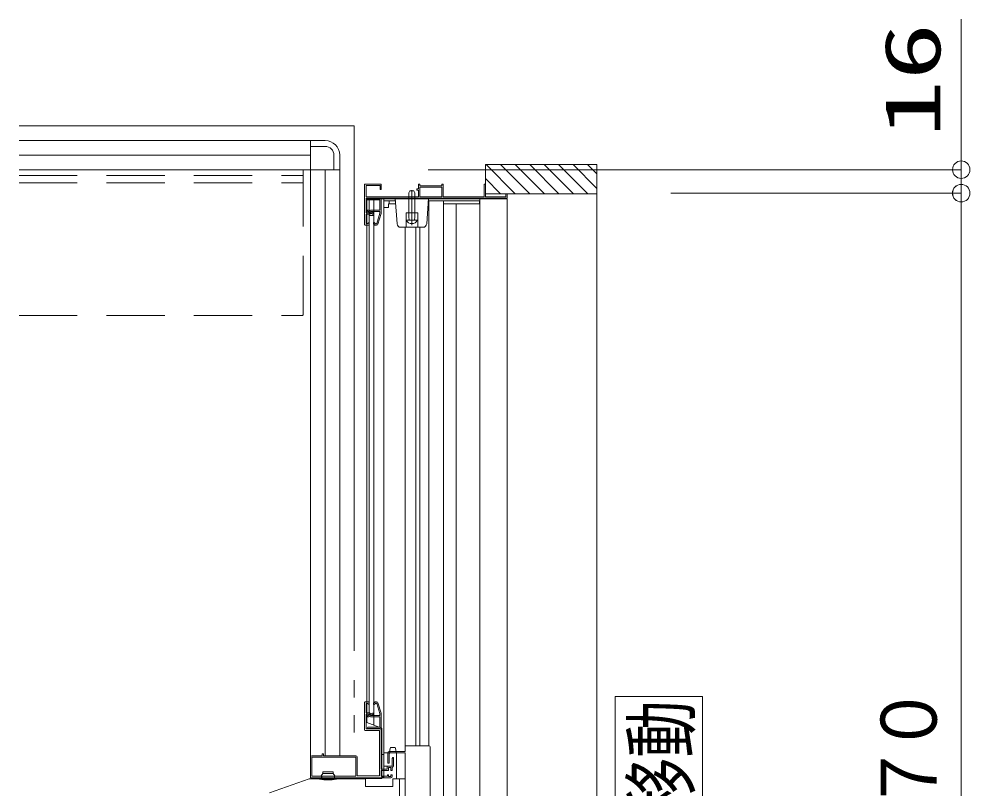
# Model space of a CAD drawing. Units: millimetres on the paper. Extents: x -305 to 305, y -152 to 152.
# Drawn here: x -8.43 to 24.19, y 81.34 to 107.74 of the extents above; entities that cross this region are included whole.
import ezdxf
from ezdxf.enums import TextEntityAlignment as Align

# ---------------------------------------------------------------- set-up
doc = ezdxf.new("R2010")
doc.units = ezdxf.units.MM
doc.linetypes.add('DASHED2', pattern=[3, 2, -1])
doc.linetypes.add('LONG_DOUBLE_CHAIN', pattern=[21.8, 18, -1, 0.6, -0.6, 0.6, -1])
doc.layers.add('0-0_0', color=7, linetype='Continuous', lineweight=9)
doc.layers.add('0-1_VIEW0001', color=7, linetype='Continuous', lineweight=9)
doc.styles.add('ＭＳ ゴシック', font='')
doc.styles.get('ＭＳ ゴシック').set_extended_font_data('MS Gothic')

# ---------------------------------------------------------------- blocks, each defined once
blk = doc.blocks.new('_ORIGIN')
at = {"layer": '0-0_0'}
blk.add_line((0, 0), (-1, 0), dxfattribs=at)
blk.add_circle((0, 0), 0.5, dxfattribs=at)

msp = doc.modelspace()

# ---------------------------------------------------------------- linework, layer by layer
at = {"layer": '0-1_VIEW0001', "linetype": 'LONG_DOUBLE_CHAIN'}
for p, q in [((-8.434, 104.074), (3.066, 104.074)), ((3.066, 104.074), (3.066, 82.474))]:
    msp.add_line(p, q, dxfattribs=at)
at = {"layer": '0-1_VIEW0001'}
for p, q in [((23.887, 103.174), (23.887, 103.774)), ((-8.434, 103.574), (1.566, 103.574)), ((1.566, 103.574), (-8.434, 103.574)), ((1.566, 103.574), (1.566, 103.174)), ((1.566, 103.574), (2.066, 103.574)), ((1.566, 82.424), (1.566, 103.574)), ((2.066, 103.374), (1.566, 103.374)), ((1.566, 103.074), (-8.434, 103.074)), ((2.366, 102.574), (2.366, 103.074)), ((2.566, 102.574), (2.566, 103.074)), ((2.566, 102.574), (-8.434, 102.574)), ((2.066, 82.474), (2.066, 102.574)), ((2.166, 102.574), (2.566, 102.574)), ((2.566, 102.574), (2.566, 82.474)), ((2.566, 82.474), (2.566, 102.574)), ((11.386, 102.749), (7.566, 102.749)), ((7.566, 101.649), (7.566, 102.749)), ((8.586, 101.749), (7.586, 102.749)), ((9.086, 101.749), (8.086, 102.749)), ((9.586, 101.749), (8.586, 102.749)), ((10.086, 101.749), (9.086, 102.749)), ((10.581, 101.749), (9.581, 102.749)), ((11.076, 101.749), (10.076, 102.749)), ((11.386, 101.933), (10.571, 102.749)), ((11.386, 102.428), (11.066, 102.749)), ((11.386, 102.749), (11.386, 42.274)), ((23.887, 101.769), (23.887, 102.574)), ((8.086, 101.749), (7.566, 102.269)), ((3.416, 100.699), (3.416, 102.059)), ((3.431, 102.074), (3.991, 102.074)), ((3.976, 101.899), (3.966, 101.899)), ((3.991, 102.074), (3.991, 101.914)), ((4.941, 100.919), (4.941, 101.779)), ((5.041, 100.674), (5.041, 101.873)), ((5.106, 101.849), (5.141, 101.779)), ((5.141, 100.919), (5.141, 101.779)), ((5.311, 101.979), (6.071, 101.979)), ((5.311, 101.649), (5.311, 101.979)), ((6.071, 102.074), (6.116, 102.074)), ((6.071, 102.024), (6.071, 102.074)), ((6.071, 101.979), (6.071, 101.649)), ((6.116, 102.074), (6.116, 101.649)), ((3.496, 101.574), (8.316, 101.574)), ((3.496, 83.624), (3.496, 101.574)), ((3.531, 101.539), (3.946, 101.539)), ((3.946, 101.584), (3.564, 101.584)), ((3.576, 101.574), (3.576, 83.949)), ((3.736, 83.531), (3.736, 101.574)), ((3.946, 101.599), (3.946, 101.584)), ((3.946, 101.539), (3.946, 101.189)), ((3.976, 101.599), (3.956, 101.599)), ((4.076, 101.574), (4.076, 81.749)), ((4.473, 101.504), (4.076, 101.504)), ((4.261, 101.404), (4.261, 101.504)), ((4.466, 101.599), (4.532, 100.714)), ((5.311, 101.649), (6.071, 101.649)), ((5.616, 101.599), (5.55, 100.714)), ((7.346, 101.504), (5.611, 101.504)), ((5.621, 82.824), (5.621, 101.504)), ((6.131, 101.504), (6.131, 64.449)), ((7.376, 101.574), (7.376, 45.294)), ((11.386, 101.749), (7.566, 101.749)), ((8.281, 101.749), (8.301, 101.749)), ((8.316, 101.574), (8.316, 46.469)), ((13.926, 101.769), (23.886, 101.769)), ((13.926, 101.769), (23.887, 101.769)), ((3.501, 101.174), (3.501, 101.173)), ((3.508, 101.159), (3.582, 101.119)), ((3.545, 101.189), (3.516, 101.189)), ((3.586, 101.168), (3.552, 101.187)), ((3.618, 101.184), (3.604, 101.17)), ((3.615, 101.118), (3.636, 101.139)), ((3.626, 101.129), (3.643, 101.129)), ((3.946, 101.189), (3.628, 101.189)), ((4.076, 101.279), (4.236, 101.279)), ((4.236, 101.279), (4.236, 101.396)), ((4.242, 101.404), (4.481, 101.404)), ((6.561, 64.449), (6.561, 101.404)), ((23.886, 43.874), (23.886, 101.169)), ((23.887, 101.169), (23.887, 100.569)), ((3.576, 100.999), (3.736, 100.999)), ((3.585, 101.098), (3.609, 101.121)), ((3.601, 101.114), (3.605, 101.114)), ((3.63, 101.079), (3.604, 101.053)), ((3.693, 101.055), (3.648, 101.081)), ((3.668, 101.122), (3.704, 101.101)), ((3.716, 101.079), (3.716, 101.068)), ((5.241, 101.099), (4.841, 101.099)), ((4.841, 100.599), (4.841, 101.099)), ((5.221, 100.849), (4.861, 100.849)), ((4.941, 100.919), (4.948, 100.878)), ((5.141, 100.919), (5.134, 100.878)), ((5.241, 100.599), (5.241, 101.099)), ((3.576, 100.674), (3.441, 100.674)), ((3.471, 100.724), (3.526, 100.724)), ((3.551, 100.749), (3.576, 100.749)), ((3.576, 100.734), (3.576, 100.689)), ((3.726, 100.749), (3.726, 100.73)), ((3.73, 100.719), (3.771, 100.678)), ((3.743, 100.764), (3.741, 100.764)), ((3.79, 100.723), (3.754, 100.759)), ((3.782, 100.674), (3.829, 100.674)), ((3.822, 100.719), (3.801, 100.719)), ((5.425, 100.599), (4.657, 100.599)), ((4.816, 100.6), (4.816, 82.624)), ((5.173, 100.599), (5.173, 82.824)), ((5.313, 82.824), (5.313, 100.599)), ((15.013, 84.511), (12.013, 84.511)), ((12.013, 60.511), (12.013, 84.511)), ((15.013, 60.511), (15.013, 84.511)), ((3.416, 84.299), (3.416, 83.364)), ((3.561, 84.324), (3.441, 84.324)), ((3.471, 83.959), (3.471, 84.264)), ((3.481, 84.274), (3.526, 84.274)), ((3.551, 84.249), (3.561, 84.249)), ((3.576, 84.264), (3.576, 84.309)), ((3.726, 84.249), (3.726, 84.268)), ((3.73, 84.278), (3.771, 84.319)), ((3.743, 84.234), (3.741, 84.234)), ((3.79, 84.274), (3.754, 84.238)), ((3.782, 84.324), (3.829, 84.324)), ((3.822, 84.279), (3.801, 84.279)), ((3.943, 83.925), (3.836, 84.268)), ((3.877, 84.289), (3.986, 83.938)), ((3.471, 83.409), (3.471, 83.894)), ((3.593, 83.949), (3.481, 83.949)), ((3.481, 83.904), (3.575, 83.904)), ((3.508, 83.838), (3.582, 83.879)), ((3.585, 83.899), (3.608, 83.876)), ((3.601, 83.884), (3.605, 83.884)), ((3.63, 83.919), (3.604, 83.944)), ((3.615, 83.879), (3.636, 83.858)), ((3.626, 83.869), (3.642, 83.869)), ((3.647, 83.854), (3.931, 83.854)), ((3.693, 83.943), (3.648, 83.916)), ((3.667, 83.876), (3.703, 83.897)), ((3.716, 83.918), (3.716, 83.93)), ((3.946, 83.869), (3.946, 83.908)), ((3.991, 83.908), (3.991, 83.414)), ((3.496, 83.624), (4.016, 83.424)), ((3.501, 83.824), (3.501, 83.825)), ((3.545, 83.809), (3.516, 83.809)), ((3.586, 83.83), (3.552, 83.811)), ((3.618, 83.813), (3.604, 83.827)), ((3.931, 83.809), (3.628, 83.809)), ((3.946, 83.474), (3.946, 83.794)), ((3.441, 83.339), (3.931, 83.339)), ((3.976, 83.399), (3.481, 83.399)), ((3.531, 83.459), (3.931, 83.459)), ((3.93, 83.414), (3.564, 83.414)), ((3.931, 83.339), (3.931, 81.784)), ((3.976, 83.399), (3.956, 83.399)), ((3.991, 82.019), (3.991, 83.384)), ((4.016, 81.699), (4.016, 83.424)), ((1.966, 82.539), (1.966, 82.489)), ((1.996, 82.549), (1.976, 82.549)), ((2.006, 82.489), (2.006, 82.539)), ((4.816, 82.574), (4.076, 82.574)), ((4.215, 82.574), (4.215, 82.239)), ((4.816, 82.624), (4.265, 82.624)), ((4.265, 82.239), (4.265, 82.559)), ((4.288, 82.664), (4.283, 82.639)), ((4.283, 82.639), (4.283, 82.574)), ((4.303, 82.736), (4.288, 82.664)), ((4.479, 82.736), (4.473, 82.764)), ((4.493, 82.664), (4.479, 82.736)), ((4.498, 82.639), (4.493, 82.664)), ((4.498, 82.639), (4.498, 82.574)), ((4.516, 82.574), (4.516, 81.689)), ((5.626, 82.824), (4.816, 82.824)), ((4.816, 82.574), (4.816, 62.499)), ((5.666, 82.782), (5.666, 63.199)), ((1.566, 82.424), (1.566, 81.739)), ((1.611, 82.414), (1.611, 81.789)), ((1.611, 82.414), (1.611, 81.789)), ((1.951, 82.474), (1.616, 82.474)), ((3.106, 82.429), (1.626, 82.429)), ((3.106, 82.429), (1.626, 82.429)), ((3.116, 82.474), (2.021, 82.474)), ((3.121, 81.789), (3.121, 82.414)), ((3.121, 81.789), (3.121, 82.414)), ((3.166, 81.784), (3.166, 82.424)), ((4.016, 82.524), (4.076, 82.524)), ((4.23, 82.224), (4.25, 82.224)), ((4.366, 82.374), (4.366, 82.139)), ((4.388, 82.416), (4.368, 82.382)), ((4.416, 82.134), (4.416, 82.409)), ((1.991, 81.924), (1.991, 81.874)), ((2.341, 81.924), (1.991, 81.924)), ((2.341, 81.924), (2.341, 81.874)), ((4.181, 82.019), (3.991, 82.019)), ((4.076, 82.124), (4.226, 82.124)), ((4.191, 82.109), (4.191, 82.029)), ((4.351, 82.124), (4.206, 82.124)), ((4.241, 81.984), (4.241, 82.064)), ((4.251, 82.074), (4.306, 82.074)), ((4.316, 82.064), (4.316, 81.984)), ((4.331, 81.969), (4.351, 81.969)), ((4.366, 81.984), (4.366, 82.07)), ((1.515, 81.683), (0.164, 81.201)), ((3.454, 81.689), (1.548, 81.689)), ((1.581, 81.724), (4.316, 81.724)), ((1.626, 81.774), (3.106, 81.774)), ((1.626, 81.774), (3.106, 81.774)), ((1.866, 81.724), (1.866, 81.704)), ((1.991, 81.874), (1.931, 81.795)), ((1.948, 81.739), (1.948, 81.758)), ((1.991, 81.874), (2.341, 81.874)), ((2.341, 81.874), (2.4, 81.795)), ((2.383, 81.739), (2.383, 81.758)), ((2.466, 81.724), (2.466, 81.704)), ((3.931, 81.784), (3.166, 81.784)), ((3.454, 81.689), (3.454, 81.424)), ((3.991, 81.774), (4.191, 81.774)), ((4.016, 81.749), (4.076, 81.749)), ((4.201, 81.804), (4.201, 81.784)), ((4.226, 81.819), (4.216, 81.819)), ((4.241, 81.774), (4.241, 81.804)), ((4.306, 81.764), (4.251, 81.764)), ((4.316, 81.804), (4.316, 81.774)), ((4.351, 81.819), (4.331, 81.819)), ((4.366, 81.774), (4.366, 81.804)), ((4.391, 81.689), (4.816, 81.689))]:
    msp.add_line(p, q, dxfattribs=at)
at = {"layer": '0-1_VIEW0001', "color": 6, "linetype": 'DASHED2'}
for p, q in [((1.316, 97.624), (1.316, 102.574)), ((-8.434, 102.374), (1.316, 102.374)), ((-8.434, 102.124), (1.316, 102.124)), ((-8.434, 97.574), (1.316, 97.574))]:
    msp.add_line(p, q, dxfattribs=at)
at = {"layer": '0-1_VIEW0001', "color": 5}
msp.add_line((4.616, 45.495), (4.616, 81.689), dxfattribs=at)
at = {"layer": '0-1_VIEW0001'}
for points in [[(5.606, 102.574), (23.887, 102.574), (23.887, 107.741)], [(3.416, 102.059), (3.42, 102.069), (3.431, 102.074)], [(3.951, 101.914), (3.951, 102.029), (3.471, 102.029)], [(3.471, 102.029), (3.471, 101.649), (5.266, 101.649), (5.266, 101.874), (5.216, 101.874)], [(3.966, 101.899), (3.955, 101.903), (3.951, 101.914)], [(3.991, 101.914), (3.987, 101.903), (3.976, 101.899)], [(4.941, 101.779), (4.976, 101.849), (5.106, 101.849)], [(5.216, 101.874), (5.216, 101.919), (5.266, 101.919)], [(5.266, 101.919), (5.266, 102.074), (5.311, 102.074)], [(5.311, 102.074), (5.311, 102.024), (6.071, 102.024)], [(6.116, 101.649), (7.521, 101.649), (7.521, 102.074), (7.566, 102.074)], [(8.316, 101.749), (8.316, 101.599), (3.471, 101.599), (3.471, 101.094), (3.575, 101.094)], [(3.553, 101.589), (3.503, 101.581), (3.531, 101.539)], [(3.564, 101.584), (3.558, 101.585), (3.553, 101.589)], [(3.877, 100.709), (3.991, 101.074), (3.991, 101.599)], [(6.131, 101.404), (7.361, 101.404), (7.361, 101.489)], [(7.566, 101.649), (8.266, 101.649), (8.266, 101.749)], [(3.516, 101.189), (3.505, 101.184), (3.501, 101.174)], [(3.501, 101.173), (3.503, 101.165), (3.508, 101.159)], [(3.552, 101.187), (3.548, 101.188), (3.545, 101.189)], [(3.604, 101.17), (3.595, 101.166), (3.586, 101.168)], [(3.609, 101.121), (3.617, 101.127), (3.626, 101.129)], [(3.628, 101.189), (3.623, 101.188), (3.618, 101.184)], [(3.636, 101.139), (3.641, 101.143), (3.647, 101.144)], [(3.643, 101.129), (3.656, 101.127), (3.668, 101.122)], [(3.647, 101.144), (3.946, 101.144), (3.946, 101.081), (3.836, 100.729)], [(4.242, 101.404), (4.24, 101.404), (4.238, 101.403), (4.236, 101.4), (4.236, 101.398), (4.236, 101.396)], [(3.593, 101.049), (3.471, 101.049), (3.471, 100.724)], [(3.575, 101.094), (3.581, 101.095), (3.585, 101.098)], [(3.582, 101.119), (3.591, 101.115), (3.601, 101.114)], [(3.604, 101.053), (3.599, 101.05), (3.593, 101.049)], [(3.605, 101.114), (3.61, 101.115), (3.615, 101.118)], [(3.648, 101.081), (3.639, 101.083), (3.63, 101.079)], [(3.716, 101.068), (3.709, 101.055), (3.693, 101.055)], [(3.704, 101.101), (3.713, 101.092), (3.716, 101.079)], [(3.441, 100.674), (3.423, 100.681), (3.416, 100.699)], [(3.526, 100.724), (3.533, 100.727), (3.536, 100.734), (3.54, 100.744), (3.551, 100.749)], [(3.741, 100.764), (3.73, 100.759), (3.726, 100.749)], [(3.726, 100.73), (3.727, 100.724), (3.73, 100.719)], [(3.754, 100.759), (3.749, 100.763), (3.743, 100.764)], [(3.771, 100.678), (3.776, 100.675), (3.782, 100.674)], [(3.801, 100.719), (3.795, 100.72), (3.79, 100.723)], [(3.836, 100.729), (3.831, 100.722), (3.822, 100.719)], [(3.829, 100.674), (3.859, 100.683), (3.877, 100.709)], [(3.441, 84.324), (3.423, 84.316), (3.416, 84.299)], [(3.471, 84.264), (3.474, 84.271), (3.481, 84.274)], [(3.526, 84.274), (3.533, 84.271), (3.536, 84.264), (3.54, 84.253), (3.551, 84.249)], [(3.576, 84.309), (3.571, 84.319), (3.561, 84.324)], [(3.561, 84.249), (3.571, 84.253), (3.576, 84.264)], [(3.726, 84.268), (3.727, 84.273), (3.73, 84.278)], [(3.741, 84.234), (3.73, 84.238), (3.726, 84.249)], [(3.754, 84.238), (3.749, 84.235), (3.743, 84.234)], [(3.771, 84.319), (3.776, 84.323), (3.782, 84.324)], [(3.801, 84.279), (3.795, 84.278), (3.79, 84.274)], [(3.836, 84.268), (3.831, 84.276), (3.822, 84.279)], [(3.829, 84.324), (3.859, 84.314), (3.877, 84.289)], [(3.481, 83.949), (3.474, 83.952), (3.471, 83.959)], [(3.471, 83.894), (3.474, 83.901), (3.481, 83.904)], [(3.501, 83.825), (3.503, 83.833), (3.508, 83.838)], [(3.575, 83.904), (3.58, 83.903), (3.585, 83.899)], [(3.582, 83.879), (3.591, 83.882), (3.601, 83.884)], [(3.604, 83.944), (3.599, 83.948), (3.593, 83.949)], [(3.605, 83.884), (3.61, 83.883), (3.615, 83.879)], [(3.608, 83.876), (3.617, 83.871), (3.626, 83.869)], [(3.648, 83.916), (3.638, 83.914), (3.63, 83.919)], [(3.636, 83.858), (3.641, 83.855), (3.647, 83.854)], [(3.642, 83.869), (3.655, 83.87), (3.667, 83.876)], [(3.716, 83.93), (3.708, 83.943), (3.693, 83.943)], [(3.703, 83.897), (3.712, 83.906), (3.716, 83.918)], [(3.931, 83.854), (3.941, 83.858), (3.946, 83.869)], [(3.946, 83.908), (3.945, 83.917), (3.943, 83.925)], [(3.986, 83.938), (3.99, 83.924), (3.991, 83.908)], [(3.516, 83.809), (3.505, 83.813), (3.501, 83.824)], [(3.552, 83.811), (3.548, 83.809), (3.545, 83.809)], [(3.604, 83.827), (3.595, 83.831), (3.586, 83.83)], [(3.628, 83.809), (3.623, 83.81), (3.618, 83.813)], [(3.946, 83.794), (3.941, 83.804), (3.931, 83.809)], [(3.416, 83.364), (3.423, 83.346), (3.441, 83.339)], [(3.481, 83.399), (3.474, 83.402), (3.471, 83.409)], [(3.553, 83.409), (3.503, 83.416), (3.531, 83.459)], [(3.564, 83.414), (3.558, 83.412), (3.553, 83.409)], [(3.956, 83.399), (3.948, 83.401), (3.943, 83.406), (3.937, 83.412), (3.93, 83.414)], [(3.931, 83.459), (3.941, 83.463), (3.946, 83.474)], [(3.991, 83.414), (3.986, 83.403), (3.976, 83.399)], [(3.991, 83.384), (3.986, 83.394), (3.976, 83.399)], [(1.976, 82.549), (1.969, 82.546), (1.966, 82.539)], [(2.006, 82.539), (2.003, 82.546), (1.996, 82.549)], [(4.303, 82.736), (4.308, 82.764), (4.473, 82.764)], [(1.616, 82.474), (1.58, 82.459), (1.566, 82.424)], [(1.966, 82.489), (1.961, 82.478), (1.951, 82.474)], [(2.021, 82.474), (2.01, 82.478), (2.006, 82.489)], [(3.166, 82.424), (3.151, 82.459), (3.116, 82.474)], [(4.368, 82.382), (4.366, 82.378), (4.366, 82.374)], [(4.416, 82.409), (4.405, 82.423), (4.388, 82.416)], [(3.991, 81.774), (3.991, 81.969), (4.226, 81.969)], [(4.191, 82.029), (4.188, 82.022), (4.181, 82.019)], [(4.206, 82.124), (4.195, 82.119), (4.191, 82.109)], [(4.226, 81.969), (4.236, 81.973), (4.241, 81.984)], [(4.241, 82.064), (4.244, 82.071), (4.251, 82.074)], [(4.306, 82.074), (4.313, 82.071), (4.316, 82.064)], [(4.316, 81.984), (4.32, 81.973), (4.331, 81.969)], [(4.366, 82.139), (4.361, 82.128), (4.351, 82.124)], [(4.351, 81.969), (4.361, 81.973), (4.366, 81.984)], [(4.366, 82.07), (4.369, 82.08), (4.377, 82.085), (4.405, 82.103), (4.416, 82.134)], [(1.566, 81.739), (1.57, 81.728), (1.581, 81.724)], [(1.566, 81.689), (1.566, 81.699), (4.016, 81.699)], [(4.391, 81.689), (4.391, 81.424), (3.454, 81.424)], [(4.201, 81.784), (4.198, 81.777), (4.191, 81.774)], [(4.216, 81.819), (4.205, 81.814), (4.201, 81.804)], [(4.241, 81.804), (4.236, 81.814), (4.226, 81.819)], [(4.251, 81.764), (4.244, 81.767), (4.241, 81.774)], [(4.316, 81.774), (4.313, 81.767), (4.306, 81.764)], [(4.331, 81.819), (4.32, 81.814), (4.316, 81.804)], [(4.316, 81.724), (4.351, 81.738), (4.366, 81.774)], [(4.366, 81.804), (4.361, 81.814), (4.351, 81.819)]]:
    msp.add_lwpolyline(points, dxfattribs=at)
for centre, radius, start, end in [((2.066, 103.074), 0.5, 0, 90), ((2.066, 103.074), 0.3, 0, 90), ((7.346, 101.489), 0.015, 0, 90), ((4.861, 100.841), 0.0077, 90, 207.281), ((5.041, 100.934), 0.21, 207.281, 332.719), ((4.924, 100.874), 0.025, 270, 10.091), ((5.158, 100.874), 0.025, 169.909, 270), ((5.221, 100.841), 0.0077, 332.719, 90), ((4.657, 100.724), 0.125, 184.2892, 270), ((5.425, 100.724), 0.125, 270, 355.7108), ((4.265, 82.574), 0.05, 90, 180), ((4.28, 82.559), 0.015, 90, 180), ((5.626, 82.784), 0.04, 0, 90), ((1.626, 82.414), 0.015, 90, 180), ((1.626, 82.414), 0.015, 90, 180), ((3.106, 82.414), 0.015, 0, 90), ((3.106, 82.414), 0.015, 0, 90), ((4.23, 82.239), 0.015, 180, 270), ((4.25, 82.239), 0.015, 270, 0), ((1.548, 81.589), 0.1, 90, 109.6538), ((1.626, 81.789), 0.015, 180, 270), ((1.626, 81.789), 0.015, 180, 270), ((1.891, 81.704), 0.025, 180, 257.576), ((2.166, 82.952), 1.303, 257.576, 282.424), ((1.943, 81.786), 0.015, 142.8391, 250.5288), ((1.933, 81.739), 0.015, 270, 0), ((1.933, 81.758), 0.015, 0, 70.5288), ((2.398, 81.758), 0.015, 109.4712, 180), ((2.398, 81.739), 0.015, 180, 270), ((2.388, 81.786), 0.015, 289.4712, 37.1609), ((2.441, 81.704), 0.025, 282.424, 0), ((3.106, 81.789), 0.015, 270, 0), ((3.106, 81.789), 0.015, 270, 0)]:
    msp.add_arc(centre, radius, start, end, dxfattribs=at)
at = {"layer": '0-1_VIEW0001', "color": 6, "linetype": 'DASHED2'}
msp.add_arc((1.266, 97.624), 0.05, 270, 0, dxfattribs=at)

# ---------------------------------------------------------------- block references
at = {"layer": '0-1_VIEW0001', "xscale": 0.6, "yscale": 0.6}
for p, rotation in [((23.887, 102.574), 270), ((23.886, 101.769), 90), ((23.887, 101.769), 90)]:
    msp.add_blockref('_ORIGIN', p, dxfattribs=dict(at, rotation=rotation))

# ---------------------------------------------------------------- texts
at = {"layer": '0-1_VIEW0001', "style": 'ＭＳ ゴシック'}
for s, width, p in [('16', 1.5, (23.748, 103.684)), ('ドア位置ＢＲ\u3000１００移動', 0.75, (15.132, 60.797)), ('０', 0.9, (23.62, 82.541)), ('７', 0.9, (23.62, 80.553))]:
    msp.add_text(s, height=1.921, rotation=90, dxfattribs=dict(at, width=width)).set_placement(p, align=Align.BOTTOM_LEFT)

doc.saveas('drawing.dxf')
